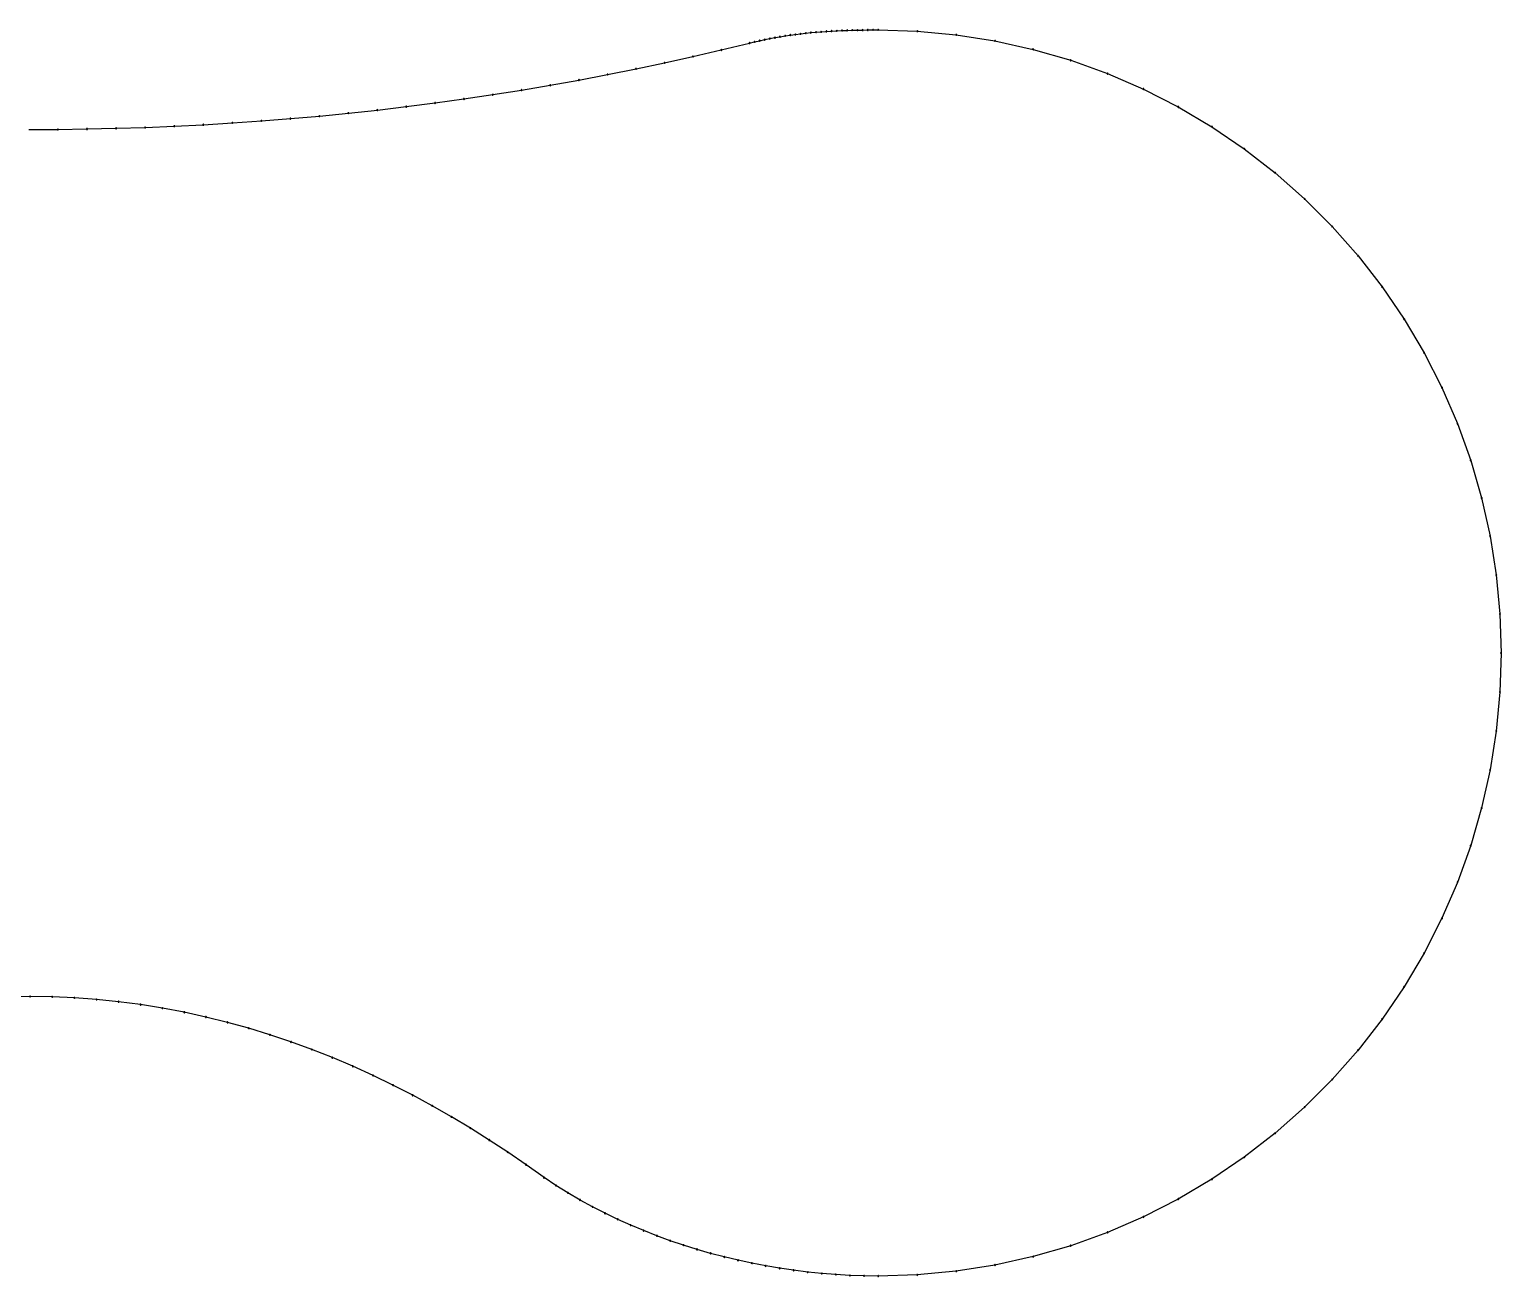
# Model space of a CAD drawing. Extents: x -73 to 73, y -31 to 31.
# Drawn here: x 0 to 73.2, y -31.1 to 31 of the extents above; entities that cross this region are included whole.
import ezdxf

# ---------------------------------------------------------------- set-up
doc = ezdxf.new("R2010")
doc.units = 0
doc.layers.get('0').update_dxf_attribs({"linetype": 'continuous'})

msp = doc.modelspace()

# ---------------------------------------------------------------- linework, layer by layer
at = {"color": 0}
for points in [[(38.3503, 30.7596), (38.6064, 30.7893)], [(38.3503, 30.7596), (38.6064, 30.7893)], [(38.6064, 30.7893), (38.8632, 30.816)], [(38.6064, 30.7893), (38.8632, 30.816)], [(38.8632, 30.816), (39.1204, 30.8399)], [(38.8632, 30.816), (39.1204, 30.8399)], [(39.1204, 30.8399), (39.3782, 30.8609)], [(39.1204, 30.8399), (39.3782, 30.8609)], [(39.3782, 30.8609), (39.6353, 30.8792)], [(39.3782, 30.8609), (39.6353, 30.8792)], [(39.6353, 30.8792), (39.8935, 30.895)], [(39.6353, 30.8792), (39.8935, 30.895)], [(39.8935, 30.895), (40.151, 30.9083)], [(39.8935, 30.895), (40.151, 30.9083)], [(40.151, 30.9083), (40.4082, 30.9193)], [(40.151, 30.9083), (40.4082, 30.9193)], [(40.4082, 30.9193), (40.6655, 30.9282)], [(40.4082, 30.9193), (40.6655, 30.9282)], [(40.6655, 30.9282), (40.924, 30.9353)], [(40.6655, 30.9282), (40.924, 30.9353)], [(40.924, 30.9353), (41.1816, 30.9406)], [(40.924, 30.9353), (41.1816, 30.9406)], [(41.1816, 30.9406), (41.44, 30.9444)], [(41.1816, 30.9406), (41.44, 30.9444)], [(41.44, 30.9444), (41.6974, 30.9469)], [(41.44, 30.9444), (41.6974, 30.9469)], [(41.6974, 30.9469), (41.9563, 30.9483)], [(41.6974, 30.9469), (41.9563, 30.9483)], [(41.9563, 30.9483), (42.2139, 30.9487)], [(41.9563, 30.9483), (42.2139, 30.9487)], [(42.2139, 30.9487), (44.1609, 30.8886)], [(42.2139, 30.9487), (44.1609, 30.8886)], [(44.1609, 30.8886), (46.0994, 30.7076)], [(44.1609, 30.8886), (46.0994, 30.7076)], [(34.4027, 29.9548), (35.8109, 30.299)], [(34.4027, 29.9548), (35.8109, 30.299)], [(35.8109, 30.299), (36.0624, 30.3578)], [(35.8109, 30.299), (36.0624, 30.3578)], [(36.0624, 30.3578), (36.3148, 30.414)], [(36.0624, 30.3578), (36.3148, 30.414)], [(36.3148, 30.414), (36.5674, 30.4674)], [(36.3148, 30.414), (36.5674, 30.4674)], [(36.5674, 30.4674), (36.8204, 30.518)], [(36.5674, 30.4674), (36.8204, 30.518)], [(36.8204, 30.518), (37.074, 30.5657)], [(36.8204, 30.518), (37.074, 30.5657)], [(37.074, 30.5657), (37.3288, 30.6106)], [(37.074, 30.5657), (37.3288, 30.6106)], [(37.3288, 30.6106), (37.5841, 30.6525)], [(37.3288, 30.6106), (37.5841, 30.6525)], [(37.5841, 30.6525), (37.8395, 30.6913)], [(37.5841, 30.6525), (37.8395, 30.6913)], [(37.8395, 30.6913), (38.094, 30.7269)], [(37.8395, 30.6913), (38.094, 30.7269)], [(38.094, 30.7269), (38.3503, 30.7596)], [(38.094, 30.7269), (38.3503, 30.7596)], [(46.0994, 30.7076), (48.0239, 30.4052)], [(46.0994, 30.7076), (48.0239, 30.4052)], [(48.0239, 30.4052), (49.9254, 29.982)], [(48.0239, 30.4052), (49.9254, 29.982)], [(30.1618, 29.0112), (31.5796, 29.3114)], [(30.1618, 29.0112), (31.5796, 29.3114)], [(31.5796, 29.3114), (32.9926, 29.6257)], [(31.5796, 29.3114), (32.9926, 29.6257)], [(32.9926, 29.6257), (34.4027, 29.9548)], [(32.9926, 29.6257), (34.4027, 29.9548)], [(49.9254, 29.982), (51.7954, 29.4397)], [(49.9254, 29.982), (51.7954, 29.4397)], [(51.7954, 29.4397), (53.628, 28.7798)], [(51.7954, 29.4397), (53.628, 28.7798)], [(27.317, 28.4548), (28.7409, 28.7258)], [(27.317, 28.4548), (28.7409, 28.7258)], [(28.7409, 28.7258), (30.1618, 29.0112)], [(28.7409, 28.7258), (30.1618, 29.0112)], [(53.628, 28.7798), (55.4155, 28.0054)], [(53.628, 28.7798), (55.4155, 28.0054)], [(23.0315, 27.7293), (24.4629, 27.9568)], [(23.0315, 27.7293), (24.4629, 27.9568)], [(24.4629, 27.9568), (25.8914, 28.1986)], [(24.4629, 27.9568), (25.8914, 28.1986)], [(25.8914, 28.1986), (27.317, 28.4548)], [(25.8914, 28.1986), (27.317, 28.4548)], [(55.4155, 28.0054), (57.1505, 27.1196)], [(55.4155, 28.0054), (57.1505, 27.1196)], [(17.2862, 26.9629), (18.7258, 27.1332)], [(17.2862, 26.9629), (18.7258, 27.1332)], [(18.7258, 27.1332), (20.1628, 27.3176)], [(18.7258, 27.1332), (20.1628, 27.3176)], [(20.1628, 27.3176), (21.598, 27.5163)], [(20.1628, 27.3176), (21.598, 27.5163)], [(21.598, 27.5163), (23.0315, 27.7293)], [(21.598, 27.5163), (23.0315, 27.7293)], [(57.1505, 27.1196), (58.8266, 26.1263)], [(57.1505, 27.1196), (58.8266, 26.1263)], [(10.071, 26.3216), (11.5154, 26.4221)], [(10.071, 26.3216), (11.5154, 26.4221)], [(11.5154, 26.4221), (12.9605, 26.5365)], [(11.5154, 26.4221), (12.9605, 26.5365)], [(12.9605, 26.5365), (14.4041, 26.6647)], [(12.9605, 26.5365), (14.4041, 26.6647)], [(14.4041, 26.6647), (15.8457, 26.8068)], [(14.4041, 26.6647), (15.8457, 26.8068)], [(15.8457, 26.8068), (17.2862, 26.9629)], [(15.8457, 26.8068), (17.2862, 26.9629)], [(-0.0638, 25.9929), (1.3849, 26.0004)], [(-0.0638, 25.9929), (1.3849, 26.0004)], [(1.3849, 26.0004), (2.8337, 26.0209)], [(1.3849, 26.0004), (2.8337, 26.0209)], [(2.8337, 26.0209), (4.2816, 26.0544)], [(2.8337, 26.0209), (4.2816, 26.0544)], [(4.2816, 26.0544), (5.7302, 26.1011)], [(4.2816, 26.0544), (5.7302, 26.1011)], [(5.7302, 26.1011), (7.1775, 26.1611)], [(5.7302, 26.1011), (7.1775, 26.1611)], [(7.1775, 26.1611), (8.6236, 26.2345)], [(7.1775, 26.1611), (8.6236, 26.2345)], [(8.6236, 26.2345), (10.071, 26.3216)], [(8.6236, 26.2345), (10.071, 26.3216)], [(58.8266, 26.1263), (60.4359, 25.0305)], [(58.8266, 26.1263), (60.4359, 25.0305)], [(60.4359, 25.0305), (61.975, 23.835)], [(60.4359, 25.0305), (61.975, 23.835)], [(61.975, 23.835), (63.4352, 22.5466)], [(61.975, 23.835), (63.4352, 22.5466)], [(63.4352, 22.5466), (64.8123, 21.1695)], [(63.4352, 22.5466), (64.8123, 21.1695)], [(64.8123, 21.1695), (66.1015, 19.7082)], [(64.8123, 21.1695), (66.1015, 19.7082)], [(66.1015, 19.7082), (67.2959, 18.1705)], [(66.1015, 19.7082), (67.2959, 18.1705)], [(67.2959, 18.1705), (68.3917, 16.5611)], [(67.2959, 18.1705), (68.3917, 16.5611)], [(68.3917, 16.5611), (69.385, 14.8849)], [(68.3917, 16.5611), (69.385, 14.8849)], [(69.385, 14.8849), (70.2704, 13.1507)], [(69.385, 14.8849), (70.2704, 13.1507)], [(70.2704, 13.1507), (71.0448, 11.3635)], [(70.2704, 13.1507), (71.0448, 11.3635)], [(71.0448, 11.3635), (71.7045, 9.5312)], [(71.0448, 11.3635), (71.7045, 9.5312)], [(71.7045, 9.5312), (72.247, 7.6611)], [(71.7045, 9.5312), (72.247, 7.6611)], [(72.247, 7.6611), (72.6704, 5.7588)], [(72.247, 7.6611), (72.6704, 5.7588)], [(72.6704, 5.7588), (72.9728, 3.8339)], [(72.6704, 5.7588), (72.9728, 3.8339)], [(72.9728, 3.8339), (73.1539, 1.8942)], [(72.9728, 3.8339), (73.1539, 1.8942)], [(73.1539, 1.8942), (73.2139, -0.0513)], [(73.1539, 1.8942), (73.2139, -0.0513)], [(73.2139, -0.0513), (73.1538, -1.9983)], [(73.2139, -0.0513), (73.1538, -1.9983)], [(73.1538, -1.9983), (72.9728, -3.9367)], [(73.1538, -1.9983), (72.9728, -3.9367)], [(72.9728, -3.9367), (72.6704, -5.8613)], [(72.9728, -3.9367), (72.6704, -5.8613)], [(72.6704, -5.8613), (72.2472, -7.7628)], [(72.6704, -5.8613), (72.2472, -7.7628)], [(72.2472, -7.7628), (71.7049, -9.6328)], [(72.2472, -7.7628), (71.7049, -9.6328)], [(71.7049, -9.6328), (71.0451, -11.4653)], [(71.7049, -9.6328), (71.0451, -11.4653)], [(71.0451, -11.4653), (70.2706, -13.2528)], [(71.0451, -11.4653), (70.2706, -13.2528)], [(70.2706, -13.2528), (69.3848, -14.9878)], [(70.2706, -13.2528), (69.3848, -14.9878)], [(69.3848, -14.9878), (68.3915, -16.6639)], [(69.3848, -14.9878), (68.3915, -16.6639)], [(68.3915, -16.6639), (67.2957, -18.2732)], [(68.3915, -16.6639), (67.2957, -18.2732)], [(0.003, -17.1445), (-0.9074, -17.1549)], [(0.003, -17.1445), (-0.9074, -17.1549)], [(1.1066, -17.1618), (0.003, -17.1445)], [(1.1066, -17.1618), (0.003, -17.1445)], [(2.2092, -17.2107), (1.1066, -17.1618)], [(2.2092, -17.2107), (1.1066, -17.1618)], [(3.3093, -17.2912), (2.2092, -17.2107)], [(3.3093, -17.2912), (2.2092, -17.2107)], [(4.4077, -17.4033), (3.3093, -17.2912)], [(4.4077, -17.4033), (3.3093, -17.2912)], [(5.5014, -17.5467), (4.4077, -17.4033)], [(5.5014, -17.5467), (4.4077, -17.4033)], [(6.5901, -17.7212), (5.5014, -17.5467)], [(6.5901, -17.7212), (5.5014, -17.5467)], [(7.6752, -17.9269), (6.5901, -17.7212)], [(7.6752, -17.9269), (6.5901, -17.7212)], [(8.7536, -18.163), (7.6752, -17.9269)], [(8.7536, -18.163), (7.6752, -17.9269)], [(9.8248, -18.429), (8.7536, -18.163)], [(9.8248, -18.429), (8.7536, -18.163)], [(67.2957, -18.2732), (66.1002, -19.8123)], [(67.2957, -18.2732), (66.1002, -19.8123)], [(10.8874, -18.7241), (9.8248, -18.429)], [(10.8874, -18.7241), (9.8248, -18.429)], [(11.941, -19.0477), (10.8874, -18.7241)], [(11.941, -19.0477), (10.8874, -18.7241)], [(12.9867, -19.3997), (11.941, -19.0477)], [(12.9867, -19.3997), (11.941, -19.0477)], [(14.023, -19.779), (12.9867, -19.3997)], [(14.023, -19.779), (12.9867, -19.3997)], [(15.0497, -20.185), (14.023, -19.779)], [(15.0497, -20.185), (14.023, -19.779)], [(16.0656, -20.6166), (15.0497, -20.185)], [(16.0656, -20.6166), (15.0497, -20.185)], [(66.1002, -19.8123), (64.8119, -21.2725)], [(66.1002, -19.8123), (64.8119, -21.2725)], [(17.0707, -21.0731), (16.0656, -20.6166)], [(17.0707, -21.0731), (16.0656, -20.6166)], [(18.0642, -21.5533), (17.0707, -21.0731)], [(18.0642, -21.5533), (17.0707, -21.0731)], [(19.046, -22.0566), (18.0642, -21.5533)], [(19.046, -22.0566), (18.0642, -21.5533)], [(64.8119, -21.2725), (63.4347, -22.6496)], [(64.8119, -21.2725), (63.4347, -22.6496)], [(20.0163, -22.5823), (19.046, -22.0566)], [(20.0163, -22.5823), (19.046, -22.0566)], [(20.974, -23.1289), (20.0163, -22.5823)], [(20.974, -23.1289), (20.0163, -22.5823)], [(63.4347, -22.6496), (61.9734, -23.9388)], [(63.4347, -22.6496), (61.9734, -23.9388)], [(21.92, -23.6961), (20.974, -23.1289)], [(21.92, -23.6961), (20.974, -23.1289)], [(22.8547, -24.2836), (21.92, -23.6961)], [(22.8547, -24.2836), (21.92, -23.6961)], [(61.9734, -23.9388), (60.4357, -25.1332)], [(61.9734, -23.9388), (60.4357, -25.1332)], [(23.7764, -24.8894), (22.8547, -24.2836)], [(23.7764, -24.8894), (22.8547, -24.2836)], [(24.6859, -25.5132), (23.7764, -24.8894)], [(24.6859, -25.5132), (23.7764, -24.8894)], [(25.5839, -26.1547), (24.6859, -25.5132)], [(25.5839, -26.1547), (24.6859, -25.5132)], [(60.4357, -25.1332), (58.8263, -26.229)], [(60.4357, -25.1332), (58.8263, -26.229)], [(26.1708, -26.5428), (25.5839, -26.1547)], [(26.1708, -26.5428), (25.5839, -26.1547)], [(58.8263, -26.229), (57.1501, -27.2223)], [(58.8263, -26.229), (57.1501, -27.2223)], [(26.7684, -26.9138), (26.1708, -26.5428)], [(26.7684, -26.9138), (26.1708, -26.5428)], [(27.3769, -27.2684), (26.7684, -26.9138)], [(27.3769, -27.2684), (26.7684, -26.9138)], [(27.9938, -27.6058), (27.3769, -27.2684)], [(27.9938, -27.6058), (27.3769, -27.2684)], [(28.6202, -27.9272), (27.9938, -27.6058)], [(28.6202, -27.9272), (27.9938, -27.6058)], [(57.1501, -27.2223), (55.4158, -28.1077)], [(57.1501, -27.2223), (55.4158, -28.1077)], [(29.2547, -28.2323), (28.6202, -27.9272)], [(29.2547, -28.2323), (28.6202, -27.9272)], [(29.8956, -28.5208), (29.2547, -28.2323)], [(29.8956, -28.5208), (29.2547, -28.2323)], [(30.5432, -28.7933), (29.8956, -28.5208)], [(30.5432, -28.7933), (29.8956, -28.5208)], [(55.4158, -28.1077), (53.6287, -28.8821)], [(55.4158, -28.1077), (53.6287, -28.8821)], [(31.1985, -29.0504), (30.5432, -28.7933)], [(31.1985, -29.0504), (30.5432, -28.7933)], [(31.8591, -29.2916), (31.1985, -29.0504)], [(31.8591, -29.2916), (31.1985, -29.0504)], [(32.525, -29.5171), (31.8591, -29.2916)], [(32.525, -29.5171), (31.8591, -29.2916)], [(53.6287, -28.8821), (51.7964, -29.5419)], [(53.6287, -28.8821), (51.7964, -29.5419)], [(33.1964, -29.7273), (32.525, -29.5171)], [(33.1964, -29.7273), (32.525, -29.5171)], [(33.8728, -29.922), (33.1964, -29.7273)], [(33.8728, -29.922), (33.1964, -29.7273)], [(34.5535, -30.1014), (33.8728, -29.922)], [(34.5535, -30.1014), (33.8728, -29.922)], [(51.7964, -29.5419), (49.9263, -30.0843)], [(51.7964, -29.5419), (49.9263, -30.0843)], [(35.2371, -30.265), (34.5535, -30.1014)], [(35.2371, -30.265), (34.5535, -30.1014)], [(35.9251, -30.4135), (35.2371, -30.265)], [(35.9251, -30.4135), (35.2371, -30.265)], [(36.6157, -30.5465), (35.9251, -30.4135)], [(36.6157, -30.5465), (35.9251, -30.4135)], [(37.3084, -30.664), (36.6157, -30.5465)], [(37.3084, -30.664), (36.6157, -30.5465)], [(38.0044, -30.7662), (37.3084, -30.664)], [(38.0044, -30.7662), (37.3084, -30.664)], [(38.7035, -30.853), (38.0044, -30.7662)], [(38.7035, -30.853), (38.0044, -30.7662)], [(48.024, -30.5077), (46.0991, -30.8102)], [(48.024, -30.5077), (46.0991, -30.8102)], [(49.9263, -30.0843), (48.024, -30.5077)], [(49.9263, -30.0843), (48.024, -30.5077)], [(39.4026, -30.9241), (38.7035, -30.853)], [(39.4026, -30.9241), (38.7035, -30.853)], [(40.1044, -30.9796), (39.4026, -30.9241)], [(40.1044, -30.9796), (39.4026, -30.9241)], [(40.8075, -31.0194), (40.1044, -30.9796)], [(40.8075, -31.0194), (40.1044, -30.9796)], [(41.5111, -31.0433), (40.8075, -31.0194)], [(41.5111, -31.0433), (40.8075, -31.0194)], [(42.2139, -31.0513), (41.5111, -31.0433)], [(42.2139, -31.0513), (41.5111, -31.0433)], [(44.1594, -30.9912), (42.2139, -31.0513)], [(44.1594, -30.9912), (42.2139, -31.0513)], [(46.0991, -30.8102), (44.1594, -30.9912)], [(46.0991, -30.8102), (44.1594, -30.9912)]]:
    msp.add_lwpolyline(points, dxfattribs=at)
for centre, radius, start, end in [((38.3503, 30.75965), 0.02502, 96.6563206, -83.3436794), ((38.3503, 30.75965), 0.02502, 96.6563206, -83.3436794), ((38.35035, 30.7596), 0.025, -82.7612735, 97.2387265), ((38.35035, 30.7596), 0.025, -82.7612735, 97.2387265), ((38.6064, 30.78925), 0.02499, 95.9729973, -84.0270027), ((38.6064, 30.78925), 0.02499, 95.9729973, -84.0270027), ((38.6064, 30.78925), 0.02502, -83.3436794, 96.6563206), ((38.6064, 30.78925), 0.02502, -83.3436794, 96.6563206), ((38.8632, 30.816), 0.02501, 95.2774061, -84.7225939), ((38.8632, 30.816), 0.02501, 95.2774061, -84.7225939), ((38.8632, 30.81605), 0.02499, -84.0270027, 95.9729973), ((38.8632, 30.81605), 0.02499, -84.0270027, 95.9729973), ((39.12045, 30.8399), 0.02498, 94.7065078, -85.2934922), ((39.12045, 30.8399), 0.02498, 94.7065078, -85.2934922), ((39.1204, 30.8399), 0.02501, -84.7225939, 95.2774061), ((39.1204, 30.8399), 0.02501, -84.7225939, 95.2774061), ((39.37815, 30.86095), 0.02501, 94.0121712, -85.9878288), ((39.37815, 30.86095), 0.02501, 94.0121712, -85.9878288), ((39.37815, 30.8609), 0.02498, -85.2934922, 94.7065078), ((39.37815, 30.8609), 0.02498, -85.2934922, 94.7065078), ((39.6353, 30.8792), 0.02504, 93.4336304, -86.5663696), ((39.6353, 30.8792), 0.02504, 93.4336304, -86.5663696), ((39.6353, 30.8792), 0.02496, -85.8653286, 94.1346714), ((39.6353, 30.8792), 0.02496, -85.8653286, 94.1346714), ((39.8935, 30.89495), 0.02498, 92.982654, -87.017346), ((39.8935, 30.89495), 0.02498, 92.982654, -87.017346), ((39.8935, 30.89495), 0.025, -86.5595051, 93.4404949), ((39.8935, 30.89495), 0.025, -86.5595051, 93.4404949), ((40.151, 30.90825), 0.02497, 92.5244316, -87.4755684), ((40.151, 30.90825), 0.02497, 92.5244316, -87.4755684), ((40.151, 30.90825), 0.02498, -87.017346, 92.982654), ((40.151, 30.90825), 0.02498, -87.017346, 92.982654), ((40.40815, 30.9193), 0.02501, 91.9473064, -88.0526936), ((40.40815, 30.9193), 0.02501, 91.9473064, -88.0526936), ((40.40815, 30.91925), 0.02497, -87.5901768, 92.4098232), ((40.40815, 30.91925), 0.02497, -87.5901768, 92.4098232), ((40.66545, 30.9282), 0.02501, 91.4893547, -88.5106453), ((40.66545, 30.9282), 0.02501, 91.4893547, -88.5106453), ((40.66545, 30.9282), 0.02501, -88.0526936, 91.9473064), ((40.66545, 30.9282), 0.02501, -88.0526936, 91.9473064), ((40.924, 30.9353), 0.025, 91.1457628, -88.8542372), ((40.924, 30.9353), 0.025, 91.1457628, -88.8542372), ((40.924, 30.9353), 0.02501, -88.3961372, 91.6038628), ((40.924, 30.9353), 0.02501, -88.3961372, 91.6038628), ((41.18155, 30.9406), 0.025, 90.8020885, -89.1979115), ((41.18155, 30.9406), 0.025, 90.8020885, -89.1979115), ((41.18155, 30.9406), 0.02501, -88.7396962, 91.2603038), ((41.18155, 30.9406), 0.02501, -88.7396962, 91.2603038), ((41.44005, 30.9444), 0.025, 90.5729387, -89.4270613), ((41.44005, 30.9444), 0.025, 90.5729387, -89.4270613), ((41.44, 30.9444), 0.025, -89.0833457, 90.9166543), ((41.44, 30.9444), 0.025, -89.0833457, 90.9166543), ((41.69735, 30.9469), 0.025, 90.3437706, -89.6562294), ((41.69735, 30.9469), 0.025, 90.3437706, -89.6562294), ((41.69735, 30.9469), 0.025, -89.4270613, 90.5729387), ((41.69735, 30.9469), 0.025, -89.4270613, 90.5729387), ((41.95625, 30.9483), 0.025, 90.1145914, -89.8854086), ((41.95625, 30.9483), 0.025, 90.1145914, -89.8854086), ((41.95625, 30.9483), 0.025, -89.6562294, 90.3437706), ((41.95625, 30.9483), 0.025, -89.6562294, 90.3437706), ((42.21395, 30.94875), 0.02496, 88.2782005, -91.7217995), ((42.21395, 30.94875), 0.02496, 88.2782005, -91.7217995), ((42.21395, 30.9487), 0.025, -89.8854086, 90.1145914), ((42.21395, 30.9487), 0.025, -89.8854086, 90.1145914), ((44.16095, 30.8886), 0.02501, 84.6085366, -95.3914634), ((44.16095, 30.8886), 0.02501, 84.6085366, -95.3914634), ((44.16095, 30.8886), 0.02501, -91.718358, 88.281642), ((44.16095, 30.8886), 0.02501, -91.718358, 88.281642), ((35.8109, 30.29895), 0.02501, 103.1749266, -76.8250734), ((35.8109, 30.29895), 0.02501, 103.1749266, -76.8250734), ((35.81085, 30.29895), 0.02497, -76.2141979, 103.7858021), ((35.81085, 30.29895), 0.02497, -76.2141979, 103.7858021), ((36.0624, 30.3578), 0.02499, 102.4790718, -77.5209282), ((36.0624, 30.3578), 0.02499, 102.4790718, -77.5209282), ((36.0624, 30.35775), 0.02501, -76.8250734, 103.1749266), ((36.0624, 30.35775), 0.02501, -76.8250734, 103.1749266), ((36.31475, 30.414), 0.02504, 101.8709778, -78.1290222), ((36.31475, 30.414), 0.02504, 101.8709778, -78.1290222), ((36.31475, 30.414), 0.025, -77.4090494, 102.5909506), ((36.31475, 30.414), 0.025, -77.4090494, 102.5909506), ((36.5674, 30.4674), 0.02499, 101.3099325, -78.6900675), ((36.5674, 30.4674), 0.02499, 101.3099325, -78.6900675), ((36.5674, 30.46745), 0.025, -77.9932917, 102.0067083), ((36.5674, 30.46745), 0.025, -77.9932917, 102.0067083), ((36.8204, 30.518), 0.02503, 100.5915277, -79.4084723), ((36.8204, 30.518), 0.02503, 100.5915277, -79.4084723), ((36.8204, 30.518), 0.02499, -78.6900675, 101.3099325), ((36.8204, 30.518), 0.02499, -78.6900675, 101.3099325), ((37.074, 30.5657), 0.02497, 99.9149457, -80.0850543), ((37.074, 30.5657), 0.02497, 99.9149457, -80.0850543), ((37.074, 30.5657), 0.02503, -79.4084723, 100.5915277), ((37.074, 30.5657), 0.02503, -79.4084723, 100.5915277), ((37.32885, 30.6106), 0.02503, 99.3117918, -80.6882082), ((37.32885, 30.6106), 0.02503, 99.3117918, -80.6882082), ((37.32885, 30.6106), 0.02498, -79.9720912, 100.0279088), ((37.32885, 30.6106), 0.02498, -79.9720912, 100.0279088), ((37.58415, 30.6525), 0.02498, 98.6328263, -81.3671737), ((37.58415, 30.6525), 0.02498, 98.6328263, -81.3671737), ((37.58415, 30.6525), 0.02503, -80.6882082, 99.3117918), ((37.58415, 30.6525), 0.02503, -80.6882082, 99.3117918), ((37.83945, 30.69125), 0.02499, 97.9355504, -82.0644496), ((37.83945, 30.69125), 0.02499, 97.9355504, -82.0644496), ((37.83945, 30.6913), 0.02498, -81.3671737, 98.6328263), ((37.83945, 30.6913), 0.02498, -81.3671737, 98.6328263), ((38.09405, 30.7269), 0.025, 97.2387265, -82.7612735), ((38.09405, 30.7269), 0.025, 97.2387265, -82.7612735), ((38.09405, 30.72685), 0.02499, -82.0644496, 97.9355504), ((38.09405, 30.72685), 0.02499, -82.0644496, 97.9355504), ((46.0994, 30.7076), 0.02501, 81.0273734, -98.9726266), ((46.0994, 30.7076), 0.02501, 81.0273734, -98.9726266), ((46.0994, 30.7076), 0.02501, -95.2774061, 84.7225939), ((46.0994, 30.7076), 0.02501, -95.2774061, 84.7225939), ((48.02395, 30.4052), 0.025, 77.4090494, -102.5909506), ((48.02395, 30.4052), 0.025, 77.4090494, -102.5909506), ((48.02395, 30.4052), 0.025, -98.8594293, 81.1405707), ((48.02395, 30.4052), 0.025, -98.8594293, 81.1405707), ((31.5796, 29.3114), 0.02499, 102.4790718, -77.5209282), ((31.5796, 29.3114), 0.02499, 102.4790718, -77.5209282), ((31.5796, 29.31135), 0.025, -77.9932917, 102.0067083), ((31.5796, 29.31135), 0.025, -77.9932917, 102.0067083), ((32.9926, 29.62575), 0.02501, 103.1749266, -76.8250734), ((32.9926, 29.62575), 0.02501, 103.1749266, -76.8250734), ((32.9926, 29.6257), 0.02499, -77.5209282, 102.4790718), ((32.9926, 29.6257), 0.02499, -77.5209282, 102.4790718), ((34.40265, 29.9548), 0.02502, 103.7585153, -76.2414847), ((34.40265, 29.9548), 0.02502, 103.7585153, -76.2414847), ((34.4027, 29.95485), 0.02501, -76.8250734, 103.1749266), ((34.4027, 29.95485), 0.02501, -76.8250734, 103.1749266), ((49.92545, 29.982), 0.02499, 73.8498647, -106.1501353), ((49.92545, 29.982), 0.02499, 73.8498647, -106.1501353), ((49.92545, 29.982), 0.025, -102.5909506, 77.4090494), ((49.92545, 29.982), 0.025, -102.5909506, 77.4090494), ((51.79545, 29.43965), 0.02502, 70.2614531, -109.7385469), ((51.79545, 29.43965), 0.02502, 70.2614531, -109.7385469), ((51.79545, 29.43965), 0.02503, -106.1183044, 73.8816956), ((51.79545, 29.43965), 0.02503, -106.1183044, 73.8816956), ((28.74095, 28.72575), 0.02504, 101.3996674, -78.6003326), ((28.74095, 28.72575), 0.02504, 101.3996674, -78.6003326), ((28.74095, 28.72575), 0.02499, -79.274698, 100.725302), ((28.74095, 28.72575), 0.02499, -79.274698, 100.725302), ((30.16175, 29.01125), 0.02499, 101.894563, -78.105437), ((30.16175, 29.01125), 0.02499, 101.894563, -78.105437), ((30.16175, 29.01125), 0.02504, -78.6003326, 101.3996674), ((30.16175, 29.01125), 0.02504, -78.6003326, 101.3996674), ((53.628, 28.77985), 0.02499, 66.6659587, -113.3340413), ((53.628, 28.77985), 0.02499, 66.6659587, -113.3340413), ((53.628, 28.77985), 0.02504, -109.846246, 70.153754), ((53.628, 28.77985), 0.02504, -109.846246, 70.153754), ((24.46285, 27.95675), 0.025, 99.5565276, -80.4434724), ((24.46285, 27.95675), 0.025, 99.5565276, -80.4434724), ((24.46285, 27.95675), 0.02496, -80.8961255, 99.1038745), ((24.46285, 27.95675), 0.02496, -80.8961255, 99.1038745), ((25.89135, 28.19855), 0.02505, 100.2332396, -79.7667604), ((25.89135, 28.19855), 0.02505, 100.2332396, -79.7667604), ((25.89135, 28.19855), 0.025, -80.4434724, 99.5565276), ((25.89135, 28.19855), 0.025, -80.4434724, 99.5565276), ((27.31705, 28.4548), 0.02504, 100.7040067, -79.2959933), ((27.31705, 28.4548), 0.02504, 100.7040067, -79.2959933), ((27.31705, 28.4548), 0.025, -79.746402, 100.253598), ((27.31705, 28.4548), 0.025, -79.746402, 100.253598), ((55.41545, 28.00535), 0.02498, 62.9733097, -117.0266903), ((55.41545, 28.00535), 0.02498, 62.9733097, -117.0266903), ((55.41545, 28.00535), 0.02501, -113.4392013, 66.5607987), ((55.41545, 28.00535), 0.02501, -113.4392013, 66.5607987), ((18.72585, 27.1332), 0.025, 97.2387265, -82.7612735), ((18.72585, 27.1332), 0.025, 97.2387265, -82.7612735), ((18.72585, 27.1332), 0.02497, -83.2164494, 96.7835506), ((18.72585, 27.1332), 0.02497, -83.2164494, 96.7835506), ((20.16275, 27.3176), 0.02504, 97.9197545, -82.0802455), ((20.16275, 27.3176), 0.02504, 97.9197545, -82.0802455), ((20.16275, 27.3176), 0.025, -82.7612735, 97.2387265), ((20.16275, 27.3176), 0.025, -82.7612735, 97.2387265), ((21.59805, 27.51625), 0.02502, 98.389211, -81.610789), ((21.59805, 27.51625), 0.02502, 98.389211, -81.610789), ((21.59805, 27.51625), 0.02499, -82.0644496, 97.9355504), ((21.59805, 27.51625), 0.02499, -82.0644496, 97.9355504), ((23.0315, 27.7293), 0.02501, 98.9726266, -81.0273734), ((23.0315, 27.7293), 0.02501, 98.9726266, -81.0273734), ((23.0315, 27.7293), 0.02498, -81.4805778, 98.5194222), ((23.0315, 27.7293), 0.02498, -81.4805778, 98.5194222), ((57.1505, 27.1196), 0.02497, 59.4297522, -120.5702477), ((57.1505, 27.1196), 0.02497, 59.4297522, -120.5702477), ((57.1505, 27.11965), 0.025, -117.1287661, 62.8712339), ((57.1505, 27.11965), 0.025, -117.1287661, 62.8712339), ((11.51545, 26.4221), 0.02498, 94.4778796, -85.5221204), ((11.51545, 26.4221), 0.02498, 94.4778796, -85.5221204), ((11.51545, 26.4221), 0.02496, -85.9797987, 94.0202013), ((11.51545, 26.4221), 0.02496, -85.9797987, 94.0202013), ((12.9605, 26.5365), 0.025, 95.0491665, -84.9508335), ((12.9605, 26.5365), 0.025, 95.0491665, -84.9508335), ((12.96055, 26.5365), 0.02498, -85.5221204, 94.4778796), ((12.96055, 26.5365), 0.02498, -85.5221204, 94.4778796), ((14.4041, 26.6647), 0.02503, 95.7333748, -84.2666252), ((14.4041, 26.6647), 0.02503, 95.7333748, -84.2666252), ((14.4041, 26.6647), 0.025, -84.9508335, 95.0491665), ((14.4041, 26.6647), 0.025, -84.9508335, 95.0491665), ((15.8457, 26.80675), 0.025, 96.200971, -83.799029), ((15.8457, 26.80675), 0.025, 96.200971, -83.799029), ((15.84575, 26.80675), 0.02497, -84.3693172, 95.6306828), ((15.84575, 26.80675), 0.02497, -84.3693172, 95.6306828), ((17.28625, 26.9629), 0.02497, 96.7835506, -83.2164494), ((17.28625, 26.9629), 0.02497, 96.7835506, -83.2164494), ((17.2862, 26.96285), 0.025, -83.799029, 96.200971), ((17.2862, 26.96285), 0.025, -83.799029, 96.200971), ((1.38495, 26.0004), 0.025, 90.8020885, -89.1979115), ((1.38495, 26.0004), 0.025, 90.8020885, -89.1979115), ((1.38495, 26.0004), 0.025, -89.6562294, 90.3437706), ((1.38495, 26.0004), 0.025, -89.6562294, 90.3437706), ((2.8337, 26.0209), 0.02501, 91.3748348, -88.6251652), ((2.8337, 26.0209), 0.02501, 91.3748348, -88.6251652), ((2.83365, 26.0209), 0.025, -89.1979115, 90.8020885), ((2.83365, 26.0209), 0.025, -89.1979115, 90.8020885), ((4.2816, 26.0544), 0.02501, 91.8328395, -88.1671605), ((4.2816, 26.0544), 0.02501, 91.8328395, -88.1671605), ((4.28155, 26.0544), 0.02501, -88.7396962, 91.2603038), ((4.28155, 26.0544), 0.02501, -88.7396962, 91.2603038), ((5.73025, 26.1011), 0.02502, 92.4050093, -87.5949907), ((5.73025, 26.1011), 0.02502, 92.4050093, -87.5949907), ((5.7302, 26.1011), 0.02501, -88.1671605, 91.8328395), ((5.7302, 26.1011), 0.02501, -88.1671605, 91.8328395), ((7.17755, 26.16115), 0.02498, 92.8681319, -87.1318681), ((7.17755, 26.16115), 0.02498, 92.8681319, -87.1318681), ((7.17755, 26.16115), 0.02497, -87.5901768, 92.4098232), ((7.17755, 26.16115), 0.02497, -87.5901768, 92.4098232), ((8.62365, 26.23455), 0.025, 93.5548887, -86.4451113), ((8.62365, 26.23455), 0.025, 93.5548887, -86.4451113), ((8.62365, 26.23455), 0.02498, -87.1318681, 92.8681319), ((8.62365, 26.23455), 0.02498, -87.1318681, 92.8681319), ((10.07095, 26.32155), 0.02501, 94.0121712, -85.9878288), ((10.07095, 26.32155), 0.02501, 94.0121712, -85.9878288), ((10.071, 26.32155), 0.025, -86.5595051, 93.4404949), ((10.071, 26.32155), 0.025, -86.5595051, 93.4404949), ((58.8266, 26.12625), 0.025, 55.674398, -124.325602), ((58.8266, 26.12625), 0.025, 55.674398, -124.325602), ((58.82665, 26.1263), 0.025, -120.6689267, 59.3310734), ((58.82665, 26.1263), 0.025, -120.6689267, 59.3310734), ((60.4359, 25.03055), 0.02498, 52.2356452, -127.7643548), ((60.4359, 25.03055), 0.02498, 52.2356452, -127.7643548), ((60.4359, 25.03055), 0.025, -124.325602, 55.674398), ((60.4359, 25.03055), 0.025, -124.325602, 55.674398), ((61.97495, 23.835), 0.02497, 48.4903123, -131.5096877), ((61.97495, 23.835), 0.02497, 48.4903123, -131.5096877), ((61.97495, 23.835), 0.02497, -127.9252872, 52.0747128), ((61.97495, 23.835), 0.02497, -127.9252872, 52.0747128), ((63.43515, 22.54665), 0.02496, 45, -135), ((63.43515, 22.54665), 0.02496, 45, -135), ((63.43515, 22.54665), 0.02501, -131.4337707, 48.5662293), ((63.43515, 22.54665), 0.02501, -131.4337707, 48.5662293), ((64.81225, 21.1695), 0.02498, 41.3477772, -138.6522228), ((64.81225, 21.1695), 0.02498, 41.3477772, -138.6522228), ((64.8123, 21.1695), 0.02503, -135, 45), ((64.8123, 21.1695), 0.02503, -135, 45), ((66.10155, 19.70815), 0.02501, 37.854894, -142.145106), ((66.10155, 19.70815), 0.02501, 37.854894, -142.145106), ((66.10155, 19.70815), 0.02501, -138.5662293, 41.4337707), ((66.10155, 19.70815), 0.02501, -138.5662293, 41.4337707), ((67.2959, 18.17045), 0.02502, 34.1664627, -145.8335373), ((67.2959, 18.17045), 0.02502, 34.1664627, -145.8335373), ((67.2959, 18.17045), 0.02497, -142.0747128, 37.9252872), ((67.2959, 18.17045), 0.02497, -142.0747128, 37.9252872), ((68.3917, 16.56105), 0.025, 30.6689266, -149.3310733), ((68.3917, 16.56105), 0.025, 30.6689266, -149.3310733), ((68.39165, 16.5611), 0.025, -145.674398, 34.325602), ((68.39165, 16.5611), 0.025, -145.674398, 34.325602), ((69.385, 14.88495), 0.02502, 26.9746655, -153.0253345), ((69.385, 14.88495), 0.02502, 26.9746655, -153.0253345), ((69.385, 14.88495), 0.025, -149.3310733, 30.6689266), ((69.385, 14.88495), 0.025, -149.3310733, 30.6689266), ((70.27035, 13.15065), 0.02501, 23.4392013, -156.5607987), ((70.27035, 13.15065), 0.02501, 23.4392013, -156.5607987), ((70.27035, 13.15065), 0.02498, -152.9733097, 27.0266903), ((70.27035, 13.15065), 0.02498, -152.9733097, 27.0266903), ((71.04475, 11.3635), 0.02504, 19.846246, -160.153754), ((71.04475, 11.3635), 0.02504, 19.846246, -160.153754), ((71.04475, 11.36355), 0.02501, -156.5607987, 23.4392013), ((71.04475, 11.36355), 0.02501, -156.5607987, 23.4392013), ((71.70455, 9.5312), 0.02505, 16.2281806, -163.7718194), ((71.70455, 9.5312), 0.02505, 16.2281806, -163.7718194), ((71.70455, 9.5312), 0.02504, -160.153754, 19.846246), ((71.70455, 9.5312), 0.02504, -160.153754, 19.846246), ((72.247, 7.66105), 0.025, 12.5909506, -167.4090494), ((72.247, 7.66105), 0.025, 12.5909506, -167.4090494), ((72.247, 7.66105), 0.02499, -163.8498647, 16.1501353), ((72.247, 7.66105), 0.02499, -163.8498647, 16.1501353), ((72.6704, 5.7588), 0.02501, 8.9726266, -171.0273734), ((72.6704, 5.7588), 0.02501, 8.9726266, -171.0273734), ((72.6704, 5.7588), 0.02499, -167.5209282, 12.4790718), ((72.6704, 5.7588), 0.02499, -167.5209282, 12.4790718), ((72.9728, 3.8339), 0.02501, 5.2774061, -174.7225939), ((72.9728, 3.8339), 0.02501, 5.2774061, -174.7225939), ((72.9728, 3.8339), 0.02501, -171.0273734, 8.9726266), ((72.9728, 3.8339), 0.02501, -171.0273734, 8.9726266), ((73.1539, 1.8942), 0.02501, 1.8328395, -178.1671605), ((73.1539, 1.8942), 0.02501, 1.8328395, -178.1671605), ((73.1539, 1.8942), 0.02501, -174.7225939, 5.2774061), ((73.1539, 1.8942), 0.02501, -174.7225939, 5.2774061), ((73.2139, -0.05125), 0.02501, -1.718358, 178.281642), ((73.2139, -0.05125), 0.02501, -1.718358, 178.281642), ((73.2139, -0.05125), 0.02501, -178.281642, 1.718358), ((73.2139, -0.05125), 0.02501, -178.281642, 1.718358), ((73.1538, -1.99825), 0.02501, 178.281642, -1.718358), ((73.1538, -1.99825), 0.02501, 178.281642, -1.718358), ((73.1538, -1.99825), 0.02501, -5.3914634, 174.6085366), ((73.1538, -1.99825), 0.02501, -5.3914634, 174.6085366), ((72.9728, -3.9367), 0.02501, 174.7225939, -5.2774061), ((72.9728, -3.9367), 0.02501, 174.7225939, -5.2774061), ((72.9728, -3.9367), 0.02501, -8.9726266, 171.0273734), ((72.9728, -3.9367), 0.02501, -8.9726266, 171.0273734), ((72.6704, -5.86125), 0.025, 171.1405707, -8.8594293), ((72.6704, -5.86125), 0.025, 171.1405707, -8.8594293), ((72.6704, -5.86125), 0.025, -12.5909506, 167.4090494), ((72.6704, -5.86125), 0.025, -12.5909506, 167.4090494), ((72.2472, -7.76275), 0.025, 167.4090494, -12.5909506), ((72.2472, -7.76275), 0.025, 167.4090494, -12.5909506), ((72.2472, -7.76275), 0.02499, -16.1501353, 163.8498647), ((72.2472, -7.76275), 0.02499, -16.1501353, 163.8498647), ((71.70485, -9.63275), 0.02503, 163.8816955, -16.1183045), ((71.70485, -9.63275), 0.02503, 163.8816955, -16.1183045), ((71.70485, -9.63275), 0.02502, -19.7385469, 160.2614531), ((71.70485, -9.63275), 0.02502, -19.7385469, 160.2614531), ((71.04505, -11.4653), 0.02504, 160.153754, -19.846246), ((71.04505, -11.4653), 0.02504, 160.153754, -19.846246), ((71.04505, -11.46535), 0.02501, -23.4392013, 156.5607987), ((71.04505, -11.46535), 0.02501, -23.4392013, 156.5607987), ((70.27055, -13.25275), 0.02501, 156.5607987, -23.4392013), ((70.27055, -13.25275), 0.02501, 156.5607987, -23.4392013), ((70.27055, -13.25275), 0.02498, -27.0266903, 152.9733097), ((70.27055, -13.25275), 0.02498, -27.0266903, 152.9733097), ((69.3848, -14.98785), 0.02502, 153.0253345, -26.9746655), ((69.3848, -14.98785), 0.02502, 153.0253345, -26.9746655), ((69.3848, -14.98785), 0.025, -30.6689266, 149.3310733), ((69.3848, -14.98785), 0.025, -30.6689266, 149.3310733), ((68.3915, -16.66395), 0.025, 149.3310733, -30.6689266), ((68.3915, -16.66395), 0.025, 149.3310733, -30.6689266), ((68.39145, -16.66395), 0.02498, -34.2308778, 145.7691222), ((68.39145, -16.66395), 0.02498, -34.2308778, 145.7691222), ((0.003, -17.1445), 0.025, 89.0833457, -90.9166543), ((0.003, -17.1445), 0.025, 89.0833457, -90.9166543), ((0.003, -17.1445), 0.025, -89.3124836, 90.6875164), ((0.003, -17.1445), 0.025, -89.3124836, 90.6875164), ((1.1066, -17.16185), 0.02497, 87.4755684, -92.5244316), ((1.1066, -17.16185), 0.02497, 87.4755684, -92.5244316), ((1.1066, -17.1618), 0.025, -90.9166543, 89.0833457), ((1.1066, -17.1618), 0.025, -90.9166543, 89.0833457), ((2.20925, -17.21075), 0.02502, 85.7593758, -94.2406242), ((2.20925, -17.21075), 0.02502, 85.7593758, -94.2406242), ((2.2092, -17.2107), 0.02502, -92.5193893, 87.4806107), ((2.2092, -17.2107), 0.02502, -92.5193893, 87.4806107), ((3.30925, -17.29115), 0.02498, 84.1410612, -95.8589388), ((3.30925, -17.29115), 0.02498, 84.1410612, -95.8589388), ((3.30925, -17.29115), 0.02502, -94.2406242, 85.7593758), ((3.30925, -17.29115), 0.02502, -94.2406242, 85.7593758), ((4.40775, -17.4033), 0.02501, 82.5340259, -97.4659741), ((4.40775, -17.4033), 0.02501, 82.5340259, -97.4659741), ((4.40775, -17.40325), 0.02498, -95.8589388, 84.1410612), ((4.40775, -17.40325), 0.02498, -95.8589388, 84.1410612), ((5.50135, -17.5467), 0.02501, 80.9142467, -99.0857533), ((5.50135, -17.5467), 0.02501, 80.9142467, -99.0857533), ((5.50135, -17.5467), 0.02501, -97.4659741, 82.5340259), ((5.50135, -17.5467), 0.02501, -97.4659741, 82.5340259), ((6.59005, -17.72115), 0.02499, 79.274698, -100.725302), ((6.59005, -17.72115), 0.02499, 79.274698, -100.725302), ((6.59005, -17.7212), 0.02501, -99.0857533, 80.9142467), ((6.59005, -17.7212), 0.02501, -99.0857533, 80.9142467), ((7.67525, -17.9269), 0.02498, 77.6329038, -102.3670962), ((7.67525, -17.9269), 0.02498, 77.6329038, -102.3670962), ((7.67525, -17.92685), 0.02499, -100.725302, 79.274698), ((7.67525, -17.92685), 0.02499, -100.725302, 79.274698), ((8.7536, -18.16295), 0.02498, 76.1028237, -103.8971763), ((8.7536, -18.16295), 0.02498, 76.1028237, -103.8971763), ((8.75365, -18.16295), 0.02503, -102.3425816, 77.6574184), ((8.75365, -18.16295), 0.02503, -102.3425816, 77.6574184), ((67.29575, -18.2732), 0.025, 145.674398, -34.325602), ((67.29575, -18.2732), 0.025, 145.674398, -34.325602), ((67.29575, -18.2732), 0.02498, -37.7643548, 142.2356452), ((67.29575, -18.2732), 0.02498, -37.7643548, 142.2356452), ((9.82485, -18.429), 0.025, 74.5740296, -105.4259704), ((9.82485, -18.429), 0.025, 74.5740296, -105.4259704), ((9.82485, -18.42895), 0.02499, -104.0084435, 75.9915565), ((9.82485, -18.42895), 0.02499, -104.0084435, 75.9915565), ((10.8874, -18.7241), 0.02499, 73.0152675, -106.9847325), ((10.8874, -18.7241), 0.02499, 73.0152675, -106.9847325), ((10.8874, -18.7241), 0.02501, -105.536372, 74.463628), ((10.8874, -18.7241), 0.02501, -105.536372, 74.463628), ((11.941, -19.0477), 0.02501, 71.3477484, -108.6522516), ((11.941, -19.0477), 0.02501, 71.3477484, -108.6522516), ((11.941, -19.0477), 0.02499, -106.9847325, 73.0152675), ((11.941, -19.0477), 0.02499, -106.9847325, 73.0152675), ((12.9867, -19.3997), 0.02502, 69.8995243, -110.1004757), ((12.9867, -19.3997), 0.02502, 69.8995243, -110.1004757), ((12.9867, -19.3997), 0.02501, -108.6522516, 71.3477484), ((12.9867, -19.3997), 0.02501, -108.6522516, 71.3477484), ((14.023, -19.779), 0.02496, 68.3691132, -111.6308868), ((14.023, -19.779), 0.02496, 68.3691132, -111.6308868), ((14.023, -19.779), 0.02502, -110.1004757, 69.8995243), ((14.023, -19.779), 0.02502, -110.1004757, 69.8995243), ((15.0497, -20.185), 0.025, 66.9217786, -113.0782214), ((15.0497, -20.185), 0.025, 66.9217786, -113.0782214), ((15.0497, -20.18505), 0.025, -111.5886523, 68.4113477), ((15.0497, -20.18505), 0.025, -111.5886523, 68.4113477), ((66.10015, -19.8123), 0.02498, 142.2356452, -37.7643548), ((66.10015, -19.8123), 0.02498, 142.2356452, -37.7643548), ((66.10015, -19.8123), 0.02498, -41.3477772, 138.6522228), ((66.10015, -19.8123), 0.02498, -41.3477772, 138.6522228), ((16.0656, -20.6166), 0.02502, 65.688718, -114.311282), ((16.0656, -20.6166), 0.02502, 65.688718, -114.311282), ((16.0656, -20.6166), 0.025, -113.0782214, 66.9217786), ((16.0656, -20.6166), 0.025, -113.0782214, 66.9217786), ((17.0707, -21.0731), 0.025, 64.1523898, -115.8476102), ((17.0707, -21.0731), 0.025, 64.1523898, -115.8476102), ((17.07075, -21.07305), 0.02499, -114.4629269, 65.5370731), ((17.07075, -21.07305), 0.02499, -114.4629269, 65.5370731), ((64.81185, -21.2725), 0.025, -45.0810407, 134.9189593), ((64.81185, -21.2725), 0.025, -45.0810407, 134.9189593), ((18.0642, -21.55335), 0.025, 62.8712339, -117.1287661), ((18.0642, -21.55335), 0.025, 62.8712339, -117.1287661), ((18.06415, -21.5533), 0.02498, -115.7443978, 64.2556022), ((18.06415, -21.5533), 0.02498, -115.7443978, 64.2556022), ((64.81185, -21.2725), 0.02498, 138.6522228, -41.3477772), ((64.81185, -21.2725), 0.02498, 138.6522228, -41.3477772), ((19.046, -22.0566), 0.02501, 61.5906415, -118.4093585), ((19.046, -22.0566), 0.02501, 61.5906415, -118.4093585), ((19.046, -22.05665), 0.025, -117.1287661, 62.8712339), ((19.046, -22.05665), 0.025, -117.1287661, 62.8712339), ((20.0163, -22.58225), 0.02504, 60.3118893, -119.6881107), ((20.0163, -22.58225), 0.02504, 60.3118893, -119.6881107), ((20.0163, -22.58225), 0.02497, -118.4639469, 61.5360531), ((20.0163, -22.58225), 0.02497, -118.4639469, 61.5360531), ((63.4347, -22.6496), 0.02503, 135, -45), ((63.4347, -22.6496), 0.02503, 135, -45), ((63.4347, -22.6496), 0.02494, -48.5763344, 131.4236656), ((63.4347, -22.6496), 0.02494, -48.5763344, 131.4236656), ((20.97405, -23.12885), 0.025, 59.075541, -120.924459), ((20.97405, -23.12885), 0.025, 59.075541, -120.924459), ((20.974, -23.12885), 0.02504, -119.6881107, 60.3118893), ((20.974, -23.12885), 0.02504, -119.6881107, 60.3118893), ((21.92, -23.69615), 0.02498, 57.8366102, -122.1633898), ((21.92, -23.69615), 0.02498, 57.8366102, -122.1633898), ((21.91995, -23.69615), 0.025, -120.924459, 59.075541), ((21.91995, -23.69615), 0.025, -120.924459, 59.075541), ((61.97335, -23.93885), 0.02501, 131.4337707, -48.5662293), ((61.97335, -23.93885), 0.02501, 131.4337707, -48.5662293), ((61.97335, -23.93885), 0.02501, -52.145106, 127.854894), ((61.97335, -23.93885), 0.02501, -52.145106, 127.854894), ((22.85475, -24.2836), 0.02502, 56.6592927, -123.3407073), ((22.85475, -24.2836), 0.02502, 56.6592927, -123.3407073), ((22.8547, -24.28365), 0.02498, -122.1633898, 57.8366102), ((22.8547, -24.28365), 0.02498, -122.1633898, 57.8366102), ((23.77635, -24.88935), 0.02503, 55.5798873, -124.4201127), ((23.77635, -24.88935), 0.02503, 55.5798873, -124.4201127), ((23.77635, -24.88935), 0.02498, -123.4037501, 56.5962499), ((23.77635, -24.88935), 0.02498, -123.4037501, 56.5962499), ((24.68595, -25.51325), 0.02502, 54.4356978, -125.5643022), ((24.68595, -25.51325), 0.02502, 54.4356978, -125.5643022), ((24.68595, -25.5132), 0.02499, -124.484908, 55.515092), ((24.68595, -25.5132), 0.02499, -124.484908, 55.515092), ((60.43565, -25.13325), 0.02501, 127.854894, -52.145106), ((60.43565, -25.13325), 0.02501, 127.854894, -52.145106), ((60.43565, -25.13325), 0.02498, -55.7691222, 124.2308778), ((60.43565, -25.13325), 0.02498, -55.7691222, 124.2308778), ((25.5839, -26.15475), 0.025, 56.5005999, -123.4994001), ((25.5839, -26.15475), 0.025, 56.5005999, -123.4994001), ((25.5839, -26.15475), 0.02499, -125.4710393, 54.5289607), ((25.5839, -26.15475), 0.02499, -125.4710393, 54.5289607), ((58.8263, -26.229), 0.02505, 124.2611029, -55.7388971), ((58.8263, -26.229), 0.02505, 124.2611029, -55.7388971), ((58.82625, -26.229), 0.025, -59.3310734, 120.6689267), ((58.82625, -26.229), 0.025, -59.3310734, 120.6689267), ((26.17075, -26.5428), 0.02495, 58.1893754, -121.8106246), ((26.17075, -26.5428), 0.02495, 58.1893754, -121.8106246), ((26.17075, -26.54285), 0.02498, -123.4037501, 56.5962499), ((26.17075, -26.54285), 0.02498, -123.4037501, 56.5962499), ((26.76845, -26.9138), 0.02498, 59.842619, -120.157381), ((26.76845, -26.9138), 0.02498, 59.842619, -120.157381), ((26.76845, -26.91385), 0.02499, -121.7501969, 58.2498031), ((26.76845, -26.91385), 0.02499, -121.7501969, 58.2498031), ((27.3769, -27.2684), 0.02497, 61.2796732, -118.7203268), ((27.3769, -27.2684), 0.02497, 61.2796732, -118.7203268), ((27.3769, -27.2684), 0.02501, -120.2564372, 59.7435628), ((27.3769, -27.2684), 0.02501, -120.2564372, 59.7435628), ((27.99375, -27.60575), 0.02502, 62.7693442, -117.2306558), ((27.99375, -27.60575), 0.02502, 62.7693442, -117.2306558), ((27.99375, -27.6058), 0.02495, -118.6196241, 61.3803759), ((27.99375, -27.6058), 0.02495, -118.6196241, 61.3803759), ((57.15015, -27.2223), 0.025, 120.6689267, -59.3310734), ((57.15015, -27.2223), 0.025, 120.6689267, -59.3310734), ((57.15015, -27.22235), 0.02498, -62.9733097, 117.0266903), ((57.15015, -27.22235), 0.02498, -62.9733097, 117.0266903), ((28.6202, -27.9272), 0.02496, 64.3589942, -115.6410058), ((28.6202, -27.9272), 0.02496, 64.3589942, -115.6410058), ((28.6202, -27.92725), 0.025, -117.1287661, 62.8712339), ((28.6202, -27.92725), 0.025, -117.1287661, 62.8712339), ((29.25465, -28.2323), 0.025, 65.793156, -114.206844), ((29.25465, -28.2323), 0.025, 65.793156, -114.206844), ((29.25465, -28.2323), 0.02498, -115.7443978, 64.2556022), ((29.25465, -28.2323), 0.02498, -115.7443978, 64.2556022), ((29.8956, -28.52075), 0.02501, 67.1774593, -112.8225407), ((29.8956, -28.52075), 0.02501, 67.1774593, -112.8225407), ((29.8956, -28.5208), 0.02502, -114.311282, 65.688718), ((29.8956, -28.5208), 0.02502, -114.311282, 65.688718), ((55.41585, -28.1077), 0.02502, 116.9746655, -63.0253345), ((55.41585, -28.1077), 0.02502, 116.9746655, -63.0253345), ((55.41585, -28.1077), 0.02497, -66.515159, 113.484841), ((55.41585, -28.1077), 0.02497, -66.515159, 113.484841), ((30.54315, -28.79325), 0.02499, 68.5179617, -111.4820383), ((30.54315, -28.79325), 0.02499, 68.5179617, -111.4820383), ((30.5432, -28.79325), 0.02501, -112.8225407, 67.1774593), ((30.5432, -28.79325), 0.02501, -112.8225407, 67.1774593), ((31.19845, -29.0504), 0.02501, 70.007106, -109.992894), ((31.19845, -29.0504), 0.02501, 70.007106, -109.992894), ((31.19845, -29.0504), 0.02503, -111.4401278, 68.5598722), ((31.19845, -29.0504), 0.02503, -111.4401278, 68.5598722), ((31.85905, -29.2916), 0.02503, 71.2393048, -108.7606952), ((31.85905, -29.2916), 0.02503, 71.2393048, -108.7606952), ((31.85905, -29.2916), 0.02501, -109.992894, 70.007106), ((31.85905, -29.2916), 0.02501, -109.992894, 70.007106), ((53.6287, -28.88205), 0.02499, 113.3340413, -66.6659587), ((53.6287, -28.88205), 0.02499, 113.3340413, -66.6659587), ((53.6287, -28.8821), 0.02499, -70.1148349, 109.8851651), ((53.6287, -28.8821), 0.02499, -70.1148349, 109.8851651), ((32.52495, -29.51715), 0.02499, 72.652815, -107.347185), ((32.52495, -29.51715), 0.02499, 72.652815, -107.347185), ((32.52495, -29.51715), 0.02498, -108.7975755, 71.2024245), ((32.52495, -29.51715), 0.02498, -108.7975755, 71.2024245), ((33.1964, -29.7273), 0.02497, 73.9600567, -106.0399433), ((33.1964, -29.7273), 0.02497, 73.9600567, -106.0399433), ((33.19645, -29.72725), 0.02499, -107.347185, 72.652815), ((33.19645, -29.72725), 0.02499, -107.347185, 72.652815), ((33.8728, -29.92205), 0.02498, 75.1572187, -104.8427813), ((33.8728, -29.92205), 0.02498, 75.1572187, -104.8427813), ((33.8728, -29.92205), 0.02502, -106.0083064, 73.9916936), ((33.8728, -29.92205), 0.02502, -106.0083064, 73.9916936), ((51.7964, -29.54185), 0.02504, 109.846246, -70.153754), ((51.7964, -29.54185), 0.02504, 109.846246, -70.153754), ((51.7964, -29.54185), 0.02505, -73.7718194, 106.2281806), ((51.7964, -29.54185), 0.02505, -73.7718194, 106.2281806), ((34.5535, -30.10135), 0.02503, 76.6022005, -103.3977995), ((34.5535, -30.10135), 0.02503, 76.6022005, -103.3977995), ((34.55345, -30.10135), 0.02497, -104.7318841, 75.2681159), ((34.55345, -30.10135), 0.02497, -104.7318841, 75.2681159), ((35.23705, -30.26505), 0.02501, 77.8812397, -102.1187603), ((35.23705, -30.26505), 0.02501, 77.8812397, -102.1187603), ((35.23705, -30.265), 0.02499, -103.5358564, 76.4641436), ((35.23705, -30.265), 0.02499, -103.5358564, 76.4641436), ((35.9251, -30.41355), 0.025, 79.1620896, -100.8379104), ((35.9251, -30.41355), 0.025, 79.1620896, -100.8379104), ((35.9251, -30.41355), 0.02502, -102.2307183, 77.7692817), ((35.9251, -30.41355), 0.02502, -102.2307183, 77.7692817), ((36.6157, -30.54655), 0.02501, 80.3304947, -99.6695053), ((36.6157, -30.54655), 0.02501, 80.3304947, -99.6695053), ((36.6157, -30.54655), 0.025, -100.8379104, 79.1620896), ((36.6157, -30.54655), 0.025, -100.8379104, 79.1620896), ((37.3084, -30.66405), 0.02501, 81.7241072, -98.2758928), ((37.3084, -30.66405), 0.02501, 81.7241072, -98.2758928), ((37.3084, -30.66405), 0.02501, -99.6695053, 80.3304947), ((37.3084, -30.66405), 0.02501, -99.6695053, 80.3304947), ((38.00445, -30.7662), 0.02499, 82.9887503, -97.0112497), ((38.00445, -30.7662), 0.02499, 82.9887503, -97.0112497), ((38.00445, -30.76625), 0.02502, -98.389211, 81.610789), ((38.00445, -30.76625), 0.02502, -98.389211, 81.610789), ((48.024, -30.5077), 0.02499, 102.4790718, -77.5209282), ((48.024, -30.5077), 0.02499, 102.4790718, -77.5209282), ((48.024, -30.5077), 0.02501, -81.0273734, 98.9726266), ((48.024, -30.5077), 0.02501, -81.0273734, 98.9726266), ((49.92625, -30.0843), 0.02499, 106.1501353, -73.8498647), ((49.92625, -30.0843), 0.02499, 106.1501353, -73.8498647), ((49.92625, -30.0843), 0.025, -77.4090494, 102.5909506), ((49.92625, -30.0843), 0.025, -77.4090494, 102.5909506), ((38.7035, -30.853), 0.02503, 84.2666252, -95.7333748), ((38.7035, -30.853), 0.02503, 84.2666252, -95.7333748), ((38.7035, -30.853), 0.02499, -97.1250163, 82.8749837), ((38.7035, -30.853), 0.02499, -97.1250163, 82.8749837), ((39.4026, -30.9241), 0.02498, 85.407788, -94.592212), ((39.4026, -30.9241), 0.02498, 85.407788, -94.592212), ((39.4026, -30.9241), 0.02503, -95.7333748, 84.2666252), ((39.4026, -30.9241), 0.02503, -95.7333748, 84.2666252), ((40.10445, -30.97965), 0.02499, 86.6739264, -93.3260736), ((40.10445, -30.97965), 0.02499, 86.6739264, -93.3260736), ((40.10445, -30.9796), 0.02498, -94.4778796, 85.5221204), ((40.10445, -30.9796), 0.02498, -94.4778796, 85.5221204), ((40.80745, -31.0194), 0.02501, 88.0526936, -91.9473064), ((40.80745, -31.0194), 0.02501, 88.0526936, -91.9473064), ((40.80745, -31.01945), 0.02499, -93.3260736, 86.6739264), ((40.80745, -31.01945), 0.02499, -93.3260736, 86.6739264), ((41.5111, -31.0433), 0.025, 89.3124836, -90.6875164), ((41.5111, -31.0433), 0.025, 89.3124836, -90.6875164), ((41.51115, -31.0433), 0.02501, -91.9473064, 88.0526936), ((41.51115, -31.0433), 0.02501, -91.9473064, 88.0526936), ((42.21395, -31.0513), 0.02501, 91.718358, -88.281642), ((42.21395, -31.0513), 0.02501, 91.718358, -88.281642), ((42.21395, -31.0513), 0.025, -90.5729387, 89.4270613), ((42.21395, -31.0513), 0.025, -90.5729387, 89.4270613), ((44.1594, -30.9912), 0.02501, 95.2774061, -84.7225939), ((44.1594, -30.9912), 0.02501, 95.2774061, -84.7225939), ((44.1594, -30.9912), 0.02501, -88.1671605, 91.8328395), ((44.1594, -30.9912), 0.02501, -88.1671605, 91.8328395), ((46.0991, -30.81015), 0.02496, 98.9905297, -81.0094703), ((46.0991, -30.81015), 0.02496, 98.9905297, -81.0094703), ((46.0991, -30.81015), 0.02496, -84.7120355, 95.2879645), ((46.0991, -30.81015), 0.02496, -84.7120355, 95.2879645)]:
    msp.add_arc(centre, radius, start, end, dxfattribs=at)

doc.saveas('drawing.dxf')
